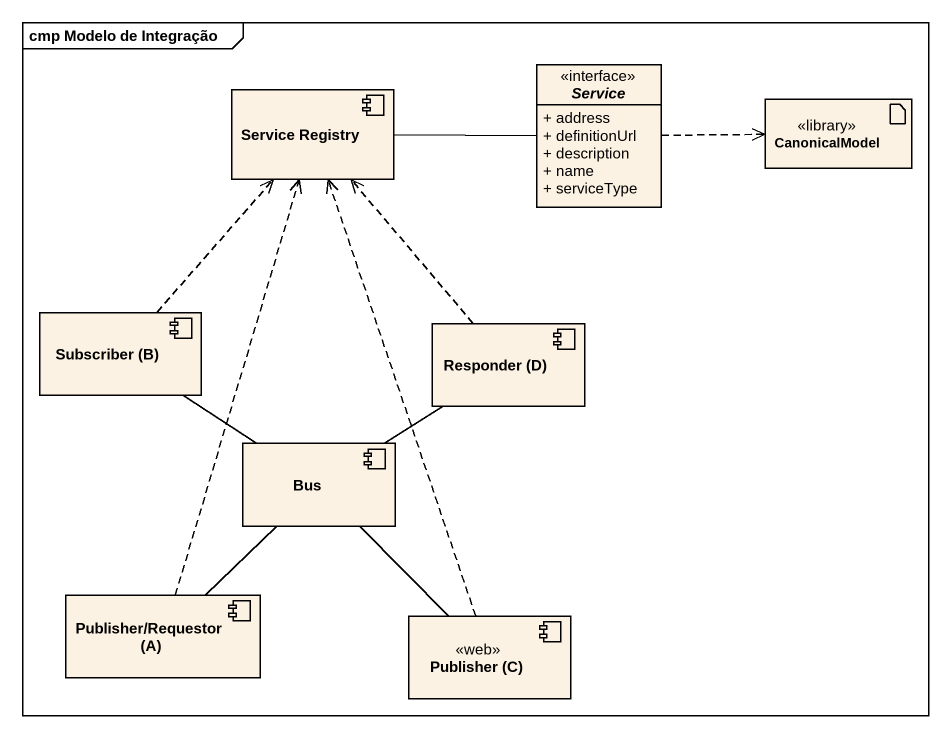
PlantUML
@startuml
mainframe cmp Modelo de Integração
allowmixing
hide circle
hide empty members
skinparam classAttributeIconSize 0
interface Service <<interface>> {
  + address
  + definitionUrl
  + description
  + name
  + serviceType
}
component "Service Registry" as Service_Registry
artifact CanonicalModel <<library>>
component "Subscriber (B)" as Subscriber_B
component "Responder (D)" as Responder_D
component Bus
component "Publisher/Requestor (A)" as Publisher_Requestor_A
component "Publisher (C)" as Publisher_C <<web>>
Service .right.> CanonicalModel
Service_Registry -right- Service
Subscriber_B .up.> Service_Registry
Subscriber_B -- Bus
Responder_D .up.> Service_Registry
Bus -up- Responder_D
Bus -- Publisher_Requestor_A
Publisher_Requestor_A .up.> Service_Registry
Publisher_C .up.> Service_Registry
Publisher_C -up- Bus
@enduml
